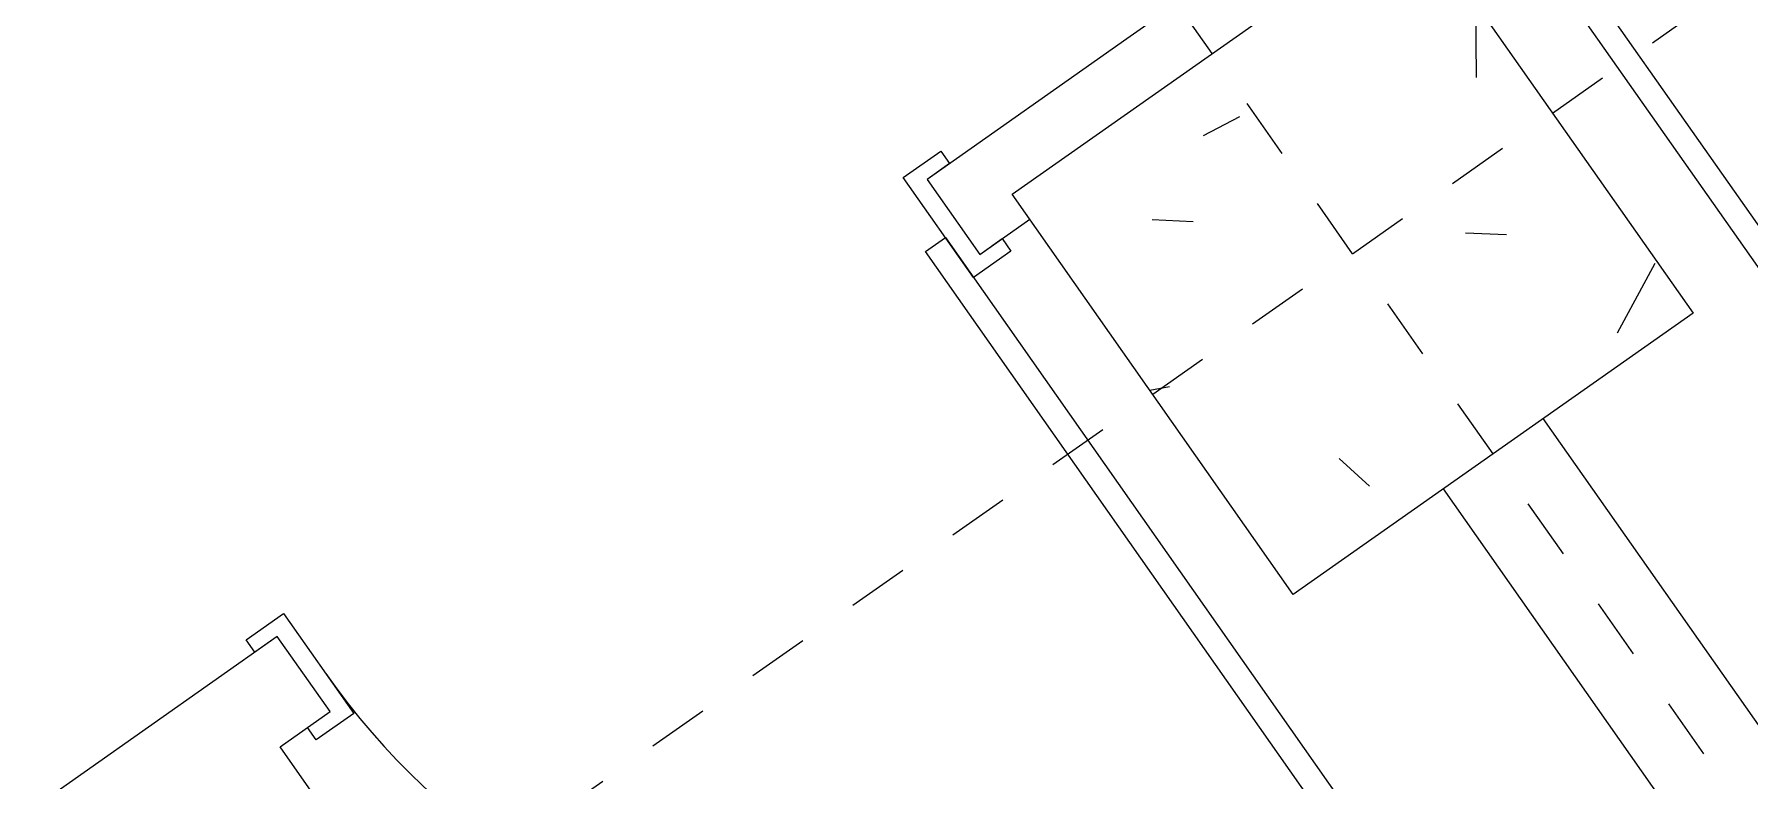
# Model space of a CAD drawing. Extents: x 274235 to 276654, y 142848 to 144425.
# Drawn here: x 276116.463 to 276119.27, y 143074.26 to 143075.481 of the extents above; entities that cross this region are included whole.
import ezdxf

# ---------------------------------------------------------------- set-up
doc = ezdxf.new("R2010")
doc.units = 0
doc.header["$LTSCALE"] = 1.5
doc.linetypes.add('ACM-G-CENTER', pattern=[50.800000000000004, 31.75, -6.350000000000001, 6.350000000000001, -6.350000000000001])
doc.linetypes.add('Hidden 1_32_', pattern=[1.3890625, 0.7937500000000002, -0.5953125])
doc.layers.get('0').update_dxf_attribs({"linetype": 'CONTINUOUS', "lineweight": 0})
for name, color, linetype, lineweight in [('_ACM-A-DETL', 7, 'CONTINUOUS', 5), ('_ACM-A-DOOR', 1, 'CONTINUOUS', 5), ('_ACM-A-GRID', 3, 'CONTINUOUS', 5), ('_ACM-A-WALL-FULL', 6, 'CONTINUOUS', 13), ('_ACM-S-STRU-CLOS', 5, 'CONTINUOUS', 5)]:
    doc.layers.add(name, color=color, linetype=linetype, lineweight=lineweight)

# ---------------------------------------------------------------- blocks, each defined once
blk = doc.blocks.new('M_Concrete-Rectangular-Column - 800 x 800mm-V1171-B1_Working')
at = {"layer": '_ACM-S-STRU-CLOS'}
h = blk.add_hatch(dxfattribs=at)
h.set_pattern_fill('FP_732', color=256, style=0, pattern_type=2)
h.set_pattern_definition([(4.999999999999999, (-1078712.11, 160719.825), (2351.059830332032, -2801.884651253352), [381, -4191]), (310, (-1078712.11, 160719.825), (2203.542428876418, 3200.35970852878), [304.8, -3352.8]), (55.451, (-1078516.188, 160486.334), (4554.605249644746, 398.4403801781702), [323.8, -3561.801]), (1.184, (-1077993.689, 161438.245), (3239.061715540233, -4428.211985948568), [571.5, -6286.5]), (51.63600000000001, (-1077723.766, 161069.228), (6856.533572818061, 141.775001575746), [485.6999999999999, -5342.701999999998]), (306.184, (-1077993.689, 161438.245), (6856.536465289661, 141.7079352829701), [457.2, -5029.2]), (336, (-1077814.084, 160899.43), (697.9026265240216, -3590.399956637265), [381, -4191]), (281, (-1077814.084, 160899.43), (3478.826808756641, 1730.799102873897), [304.8, -3352.8]), (26.451, (-1077755.926, 160600.23), (4176.715238984827, -1859.632632828301), [323.8, -3561.801]), (352.5, (-1078712.11, 160719.825), (1239.46827347174, 1152.109381356208), [167.64, -3144.52, 167.64, -6601.46]), (352.5, (-1078712.11, 160719.825), (1239.46827347174, 1152.109381356208), [-3479.8, -3235.96, 167.64, -3197.86]), (322.5, (-1078712.11, 160719.825), (2361.740005493846, 471.7945463884976), [167.64, -1772.92, 167.64, -4351.02]), (322.5, (-1078712.11, 160719.825), (2361.740005493846, 471.7945463884976), [-2108.2, -3068.32, 167.64, -1115.06]), (282.5, (-1079513.149, 161520.863), (1836.525426731569, -1998.564094722365), [167.64, -1102.36, -9220.2]), (282.5, (-1079513.149, 161520.863), (1836.525426731569, -1998.564094722365), [-1270, 167.64, -3794.76, -5257.8]), (282.5, (-1079513.149, 161520.863), (1836.525426731569, -1998.564094722365), [-5232.4, 167.64, -5090.16]), (272.5, (-1079872.359, 161880.074), (2454.451810195783, -1735.276914838564), [167.64, -1483.36, 167.64, -6197.6]), (272.5, (-1079872.359, 161880.074), (2454.451810195783, -1735.276914838564), [-1818.64, -2463.8, 167.64, -3566.16])])
h.paths.add_polyline_path([(-399.9999999986962, -400.0000000000477), (400.0000000012951, -400.000000000117), (400.0000000013298, 399.9999999999783), (-399.9999999986962, 399.9999999999783)])
at = {"layer": '_ACM-A-DETL', "color": 250}
for p, q in [((-399.9999999999999, 399.9999999999999), (400.0000000000002, 399.9999999999999)), ((-399.9999999999999, -400.0000000000002), (-399.9999999999999, 399.9999999999999)), ((400.0000000000002, 399.9999999999999), (400.0000000000002, -400.0000000000002)), ((400.0000000000002, -400.0000000000002), (-399.9999999999999, -400.0000000000002))]:
    blk.add_line(p, q, dxfattribs=at)
blk = doc.blocks.new('BASEMENT20250512')
at = {"layer": '_ACM-S-STRU-CLOS', "rotation": 45.00000000000107}
blk.add_blockref('M_Concrete-Rectangular-Column - 800 x 800mm-V1171-B1_Working', (876410.7256668879, 649118.5699579213), dxfattribs=at)
blk = doc.blocks.new('M_Concrete-Rectangular-Column - 800 x 800mm-V48-F5_Working')
at = {"layer": '_ACM-S-STRU-CLOS'}
h = blk.add_hatch(dxfattribs=at)
h.set_pattern_fill('FP_52', color=256, style=0, pattern_type=2)
h.set_pattern_definition([(4.999999999999999, (-1078712.11, 160719.825), (940.4236980315761, -1120.75347945461), [152.4, -1676.4]), (310, (-1078712.11, 160719.825), (881.4169468992006, 1280.143601645101), [121.92, -1341.12]), (55.451, (-1078633.741, 160626.428), (1821.84215116403, 159.3758739208037), [129.52, -1424.721]), (1.184, (-1078424.742, 161007.193), (1295.625077865399, -1771.284386199539), [228.6, -2514.6]), (51.63600000000001, (-1078316.772, 160859.586), (2742.61371007499, 56.71003331596489), [194.28, -2137.081]), (306.184, (-1078424.742, 161007.193), (2742.614468039805, 56.68333553822958), [182.88, -2011.68]), (336, (-1078352.9, 160791.667), (279.1610305951743, -1436.159535889394), [152.4, -1676.4]), (281, (-1078352.9, 160791.667), (1391.530565339019, 692.3194066623228), [121.92, -1341.12]), (26.451, (-1078329.636, 160671.987), (1670.686005617264, -743.8533212809045), [129.52, -1424.721]), (352.5, (-1078712.11, 160719.825), (495.7876537561635, 460.8433037540618), [67.056, -1257.808, 67.056, -2640.584]), (352.5, (-1078712.11, 160719.825), (495.7876537561635, 460.8433037540618), [-1391.92, -1294.384, 67.056, -1279.144]), (322.5, (-1078712.11, 160719.825), (944.6960760343029, 188.7172577094912), [67.056, -709.168, 67.056, -1740.408]), (322.5, (-1078712.11, 160719.825), (944.6960760343029, 188.7172577094912), [-843.28, -1227.328, 67.056, -446.024]), (282.5, (-1079032.525, 161040.24), (734.6106044989533, -799.425746572302), [67.056, -440.944, 67.056, -3621.024]), (282.5, (-1079032.525, 161040.24), (734.6106044989533, -799.425746572302), [-575.056, -1517.904, 67.056, -2036.064]), (272.5, (-1079176.209, 161183.924), (981.7811324214794, -694.1109482973148), [67.056, -593.344, 67.056, -2479.04]), (272.5, (-1079176.209, 161183.924), (981.7811324214794, -694.1109482973148), [-727.456, -985.52, 67.056, -1426.464])])
h.paths.add_polyline_path([(-399.9999999986962, -400.0000000001863), (400.0000000012605, -400.0000000001863), (400.0000000013298, 399.9999999997705), (-399.9999999986616, 399.9999999997705), (-399.9999999987309, -298.6500900729629)])
at = {"layer": '_ACM-A-DETL'}
for p, q in [((-399.9999999999999, 399.9999999999999), (400.0000000000002, 399.9999999999999)), ((-399.9999999999999, -400.0000000000002), (-399.9999999999999, 399.9999999999999)), ((400.0000000000002, 399.9999999999999), (400.0000000000002, -400.0000000000002)), ((400.0000000000002, -400.0000000000002), (-399.9999999999999, -400.0000000000002))]:
    blk.add_line(p, q, dxfattribs=at)
blk = doc.blocks.new('ACM_Door-Regular-Single - 1323_1200_ S-2217205-F5_Working')
at = {"layer": '_ACM-A-DOOR'}
for p, q in [((-695.0000000000084, 99.99999999999999), (-620.0000000000083, 99.99999999999999)), ((-695.0000000000084, 74.99999999999999), (-695.0000000000084, 99.99999999999999)), ((-620.0000000000083, 99.99999999999999), (-620.0000000000093, -99.99999999999999)), ((619.9999999999918, 99.99999999999999), (694.9999999999918, 99.99999999999999)), ((619.9999999999898, -99.99999999999999), (619.9999999999918, 99.99999999999999)), ((694.9999999999918, 99.99999999999999), (694.9999999999918, 74.99999999999999)), ((-650.00000000001, 74.99999999999999), (-695.0000000000084, 74.99999999999999)), ((-650.0000000000095, -74.99999999999999), (-650.0000000000095, 74.99999999999999)), ((649.9999999999901, 74.99999999999999), (649.9999999999901, -74.99999999999999)), ((694.9999999999918, 74.99999999999999), (649.9999999999901, 74.99999999999999)), ((579.9999999999928, -1220), (579.9999999999928, -20.00000000000209)), ((579.9999999999928, -20.00000000000209), (619.9999999999918, -20.00000000000209)), ((619.9999999999918, -20.00000000000209), (619.9999999999918, -1219.428454762872)), ((-695.0000000000056, -74.99999999999999), (-650.0000000000095, -74.99999999999999)), ((-695.0000000000056, -99.99999999999999), (-695.0000000000056, -74.99999999999999)), ((649.9999999999906, -74.99999999999999), (694.9999999999936, -74.99999999999999)), ((694.9999999999936, -74.99999999999999), (694.9999999999936, -99.99999999999999)), ((-620.0000000000093, -99.99999999999999), (-695.0000000000056, -99.99999999999999)), ((694.9999999999933, -99.99999999999999), (619.9999999999898, -99.99999999999999)), ((579.9999999999928, -1220), (619.9999999999918, -1219.428454762872))]:
    blk.add_line(p, q, dxfattribs=at)
blk.add_arc((579.9999999999928, -20.00000000000006), 1200.000000000001, 180.0000000000001, 269.9999999999997, dxfattribs=at)
blk = doc.blocks.new('ACM_Door-Regular-Single - 1323_1200_ S-2217204-F5_Working')
at = {"layer": '_ACM-A-DOOR'}
for p, q in [((579.9999999999928, 1220), (619.9999999999918, 1219.428454762872)), ((579.9999999999928, 1220), (579.9999999999928, 20.00000000000209)), ((619.9999999999918, 20.00000000000209), (619.9999999999918, 1219.428454762872)), ((-620.0000000000093, 99.99999999999999), (-695.0000000000056, 99.99999999999999)), ((-695.0000000000056, 99.99999999999999), (-695.0000000000056, 74.99999999999999)), ((-620.0000000000083, -99.99999999999999), (-620.0000000000093, 99.99999999999999)), ((694.9999999999933, 99.99999999999999), (619.9999999999898, 99.99999999999999)), ((619.9999999999898, 99.99999999999999), (619.9999999999918, -99.99999999999999)), ((694.9999999999936, 74.99999999999999), (694.9999999999936, 99.99999999999999)), ((-695.0000000000056, 74.99999999999999), (-650.0000000000095, 74.99999999999999)), ((-650.0000000000095, 74.99999999999999), (-650.0000000000095, -74.99999999999999)), ((649.9999999999901, -74.99999999999999), (649.9999999999901, 74.99999999999999)), ((649.9999999999906, 74.99999999999999), (694.9999999999936, 74.99999999999999)), ((579.9999999999928, 20.00000000000209), (619.9999999999918, 20.00000000000209)), ((-650.00000000001, -74.99999999999999), (-695.0000000000084, -74.99999999999999)), ((-695.0000000000084, -74.99999999999999), (-695.0000000000084, -99.99999999999999)), ((694.9999999999918, -74.99999999999999), (649.9999999999901, -74.99999999999999)), ((694.9999999999918, -99.99999999999999), (694.9999999999918, -74.99999999999999)), ((-695.0000000000084, -99.99999999999999), (-620.0000000000083, -99.99999999999999)), ((619.9999999999918, -99.99999999999999), (694.9999999999918, -99.99999999999999))]:
    blk.add_line(p, q, dxfattribs=at)
blk.add_arc((579.9999999999928, 20.00000000000006), 1199.999999999999, 89.99999999999994, 179.9999999999999, dxfattribs=at)
blk = doc.blocks.new('5f0512')
at = {"layer": '_ACM-A-DETL', "linetype": 'Hidden 1_32_'}
blk.add_arc((-129126.9536411413, -64761.59144460852), 29999.99999999997, 279.9453333635652, 350.0510387107539, dxfattribs=at)
at = {"layer": '_ACM-A-GRID', "linetype": 'ACM-G-CENTER'}
for p, q in [((-159431.5794705858, -116924.1770981264), (-105974.3069626391, -63466.90459016978)), ((-119975.0211659513, -85104.37203029997), (-140339.6964641258, -64739.6967321292))]:
    blk.add_line(p, q, dxfattribs=at)
at = {"layer": '_ACM-A-WALL-FULL', "lineweight": 18}
for p, q in [((-123793.3977575527, -80578.88860376575), (-124217.6618531382, -81003.15269935143)), ((-124217.6618531377, -81003.15269935201), (-124500.5045173486, -81285.99536356295)), ((-124500.5045173486, -81285.99536356295), (-124394.4385001706, -81392.06138074095)), ((-124394.4385001706, -81392.06138074095), (-124323.7278703153, -81321.35075088567)), ((-118065.8328567487, -86872.13898326736), (-123439.844393766, -81498.12744624924)), ((-123581.2657500033, -81639.5488024865), (-118207.254212986, -87013.56033950462)), ((-125419.7433328913, -82205.23417910526), (-128813.855882584, -85599.34672879742)), ((-125313.6773157133, -82311.30019628326), (-125419.7433328913, -82205.23417910526)), ((-125384.3879938317, -82382.01087440155), (-125313.6773157133, -82311.30019628326)), ((-124712.6365517043, -83053.76231652929), (-125384.3879938315, -82382.01087440178))]:
    blk.add_line(p, q, dxfattribs=at)
at = {"layer": '_ACM-A-DOOR'}
for name, p, rotation in [('ACM_Door-Regular-Single - 1323_1200_ S-2217204-F5_Working', (-123280.7453411923, -80172.30220458354), 224.9999999999936), ('ACM_Door-Regular-Single - 1323_1200_ S-2217205-F5_Working', (-124907.0909165309, -81798.64777992305), 44.99999999999364)]:
    blk.add_blockref(name, p, dxfattribs=dict(at, rotation=rotation))
at = {"layer": '_ACM-S-STRU-CLOS', "rotation": 45.00000000000107}
blk.add_blockref('M_Concrete-Rectangular-Column - 800 x 800mm-V48-F5_Working', (-123793.3977843588, -81285.99541189277), dxfattribs=at)

msp = doc.modelspace()

# ---------------------------------------------------------------- block references
at = {"xscale": 0.0009999999999999994, "yscale": 0.001, "zscale": 0.001, "rotation": 350.1075696352769}
msp.add_blockref('BASEMENT20250512', (275143.7222229671, 142586.2208173259), dxfattribs=at)

# ---------------------------------------------------------------- next in the draw order: block references
msp.add_blockref('5f0512', (276254.5380815538, 143133.931731411), dxfattribs=at)

doc.saveas('drawing.dxf')
